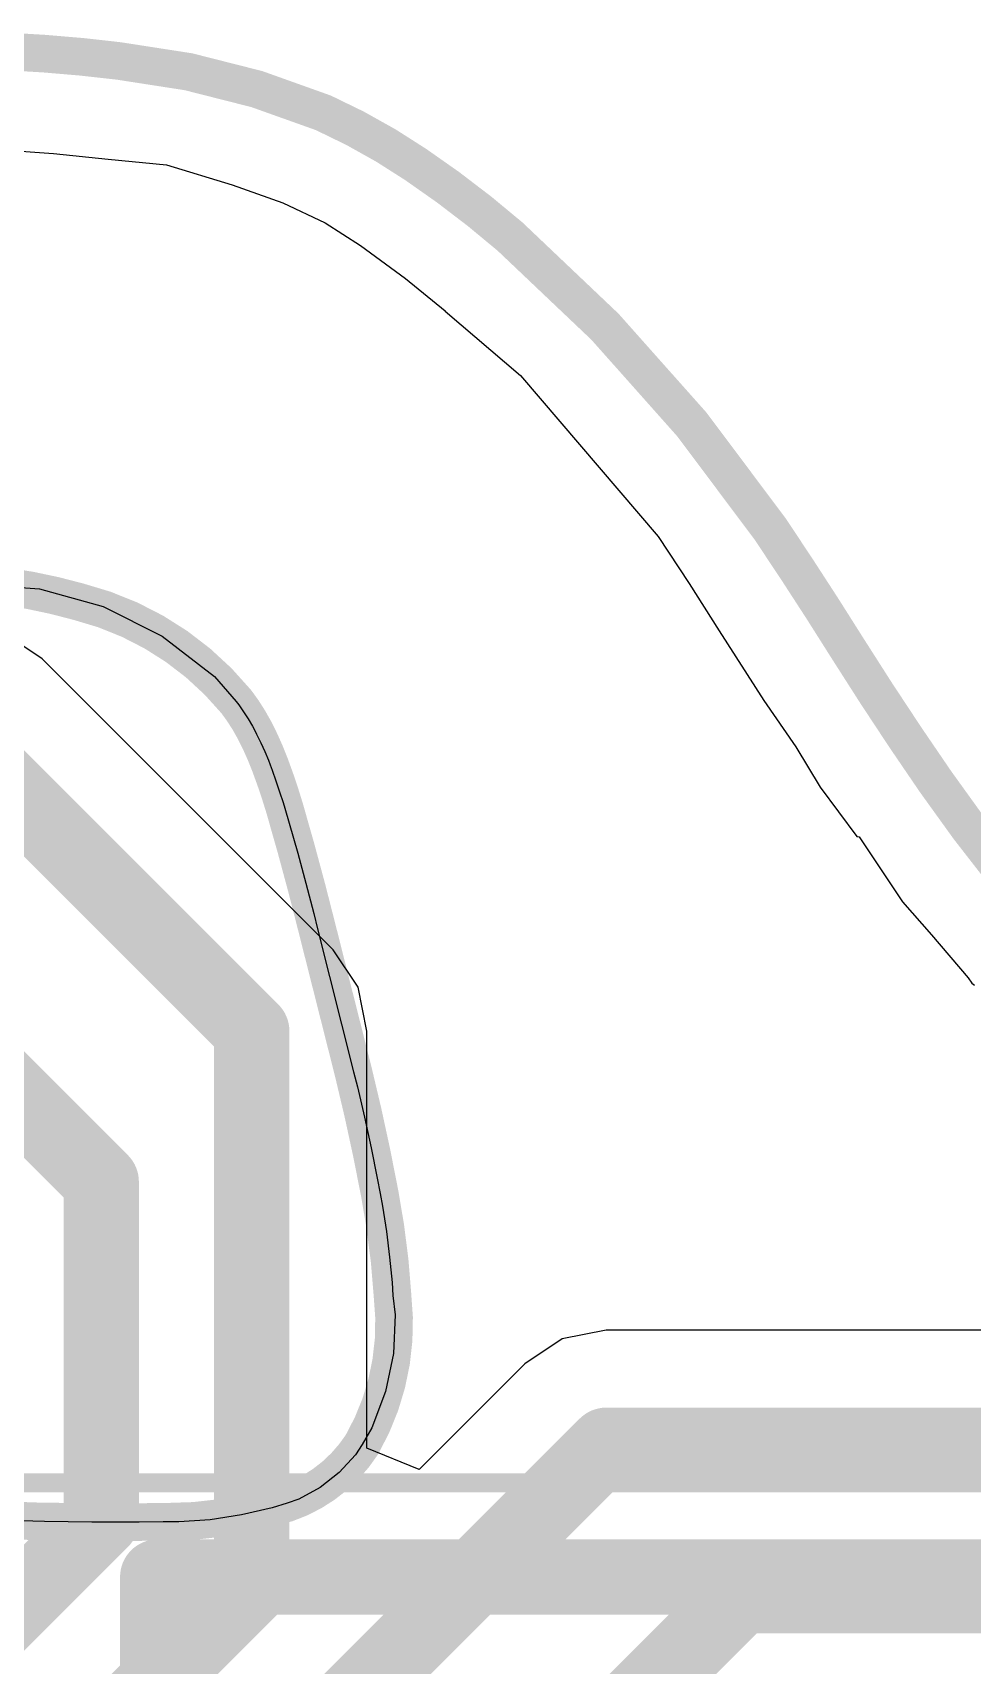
# Model space of a CAD drawing. Header units: inches. Extents: x -52 to 109, y 0 to 35.
# Drawn here: x 78.318 to 80.814, y 21.415 to 25.753 of the extents above; entities that cross this region are included whole.
import ezdxf

# ---------------------------------------------------------------- set-up
doc = ezdxf.new("R2010")
doc.units = ezdxf.units.IN
for name, color, linetype in [('Bottom Courtyard', 56, 'Continuous'), ('Bottom Layer', 5, 'Continuous'), ('Bottom Overlay', 54, 'Continuous'), ('Keep-Out Layer', 6, 'Continuous'), ('Mechanical 4', 56, 'Continuous'), ('Top Layer', 1, 'Continuous'), ('Top Overlay', 2, 'Continuous')]:
    doc.layers.add(name, color=color, linetype=linetype)

# ---------------------------------------------------------------- blocks, each defined once
blk = doc.blocks.new('SOT230P700X180_4N_B_440')
at = {"layer": 'Bottom Courtyard'}
blk.add_lwpolyline([(4.25, -3.6, 0.05, 0.05, 0), (-4.25, -3.6, 0.05, 0.05, 0)], format="xyseb", dxfattribs=at)
at = {"layer": 'Bottom Overlay'}
for points in [[(1.55, 3.35, 0.2, 0.2, 0), (1.55, -3.35, 0.2, 0.2, 0)], [(1.55, -3.35, 0.2, 0.2, 0), (-1.55, -3.35, 0.2, 0.2, 0)]]:
    blk.add_lwpolyline(points, format="xyseb", dxfattribs=at)
blk.add_lwpolyline([(1.5, -3.35, 0.1, 0.1, 1), (1.6, -3.35, 0.1, 0.1, 1)], format="xyseb", close=True, dxfattribs=at)
blk.add_lwpolyline([(1.5, -3.35, 0.1, 0.1, 1), (1.6, -3.35, 0.1, 0.1, 1)], format="xyseb", close=True, dxfattribs=at)

msp = doc.modelspace()

# ---------------------------------------------------------------- linework, layer by layer
at = {"layer": 'Bottom Layer'}
for p, q in [((78.2377, 25.4413), (78.373, 25.4315)), ((78.373, 25.4315), (78.5186, 25.4164)), ((78.5186, 25.4164), (78.5186, 25.4164)), ((78.5186, 25.4164), (78.6731, 25.4012)), ((78.6731, 25.4012), (78.8475, 25.3483)), ((78.8475, 25.3483), (78.9823, 25.301)), ((78.9823, 25.301), (78.9823, 25.301)), ((78.9823, 25.301), (79.0951, 25.2479)), ((79.0951, 25.2479), (79.189, 25.1872)), ((79.189, 25.1872), (79.189, 25.1872)), ((79.189, 25.1872), (79.189, 25.1872)), ((79.189, 25.1872), (79.3085, 25.1)), ((79.3085, 25.1), (79.4137, 25.0137)), ((79.4137, 25.0137), (79.4137, 25.013)), ((79.4137, 25.013), (79.4137, 25.013)), ((79.4137, 25.013), (79.6138, 24.8421)), ((79.6138, 24.8421), (79.9793, 24.4141)), ((79.9793, 24.4141), (80.0623, 24.2891)), ((80.0623, 24.2891), (80.1421, 24.1638)), ((80.1421, 24.1638), (80.2601, 23.9785)), ((80.2601, 23.9785), (80.3458, 23.8552)), ((80.3458, 23.8552), (80.4098, 23.7485)), ((80.4098, 23.7485), (80.5071, 23.6172)), ((80.5071, 23.6172), (80.5071, 23.6172)), ((80.5071, 23.6172), (80.5071, 23.6172)), ((80.5071, 23.6172), (80.5135, 23.616)), ((80.5135, 23.616), (80.6284, 23.444)), ((80.6284, 23.444), (80.7056, 23.3559)), ((80.7056, 23.3559), (80.803, 23.2418)), ((80.803, 23.2418), (80.8129, 23.2271)), ((80.8129, 23.2271), (80.82, 23.2223))]:
    msp.add_line(p, q, dxfattribs=at)
at = {"layer": 'Keep-Out Layer'}
for points in [[(78.2499, 25.7028, 0.1, 0.1, -0.019515), (78.5465, 25.6776, 0.1, 0.1, 0)], [(78.5465, 25.6776, 0.1, 0.1, -0.070998), (79.0902, 25.5397, 0.1, 0.1, 0)], [(79.0902, 25.5397, 0.1, 0.1, -0.042768), (79.3351, 25.4027, 0.1, 0.1, 0)], [(79.3351, 25.4027, 0.1, 0.1, -0.029855), (79.5863, 25.2108, 0.1, 0.1, 0)], [(79.5863, 25.2108, 0.1, 0.1, -0.063281), (80.2774, 24.4338, 0.1, 0.1, 0)], [(80.2774, 24.4338, 0.1, 0.1, -0.008282), (80.4825, 24.1176, 0.1, 0.1, 0)], [(80.7169, 23.7625, 0.1, 0.1, -0.011115), (80.4825, 24.1176, 0.1, 0.1, 0)], [(80.9931, 23.4073, 0.1, 0.1, -0.02769), (80.7169, 23.7625, 0.1, 0.1, 0)]]:
    msp.add_lwpolyline(points, format="xyseb", dxfattribs=at)
for points in [[(78.5215, 25.6776, 0.05, 0.05, 1), (78.5715, 25.6776, 0.05, 0.05, 1)], [(78.5215, 25.6776, 0.05, 0.05, 1), (78.5715, 25.6776, 0.05, 0.05, 1)], [(79.0652, 25.5397, 0.05, 0.05, 1), (79.1152, 25.5397, 0.05, 0.05, 1)], [(79.0652, 25.5397, 0.05, 0.05, 1), (79.1152, 25.5397, 0.05, 0.05, 1)], [(79.3101, 25.4027, 0.05, 0.05, 1), (79.3601, 25.4027, 0.05, 0.05, 1)], [(79.3101, 25.4027, 0.05, 0.05, 1), (79.3601, 25.4027, 0.05, 0.05, 1)], [(79.5613, 25.2108, 0.05, 0.05, 1), (79.6113, 25.2108, 0.05, 0.05, 1)], [(79.5613, 25.2108, 0.05, 0.05, 1), (79.6113, 25.2108, 0.05, 0.05, 1)], [(80.2524, 24.4338, 0.05, 0.05, 1), (80.3024, 24.4338, 0.05, 0.05, 1)], [(80.2524, 24.4338, 0.05, 0.05, 1), (80.3024, 24.4338, 0.05, 0.05, 1)], [(80.4575, 24.1176, 0.05, 0.05, 1), (80.5075, 24.1176, 0.05, 0.05, 1)], [(80.4575, 24.1176, 0.05, 0.05, 1), (80.5075, 24.1176, 0.05, 0.05, 1)], [(80.6919, 23.7625, 0.05, 0.05, 1), (80.7419, 23.7625, 0.05, 0.05, 1)], [(80.6919, 23.7625, 0.05, 0.05, 1), (80.7419, 23.7625, 0.05, 0.05, 1)]]:
    msp.add_lwpolyline(points, format="xyseb", close=True, dxfattribs=at)
at = {"layer": 'Mechanical 4'}
for points in [[(78.2499, 25.7028, 0.1, 0.1, -0.019515), (78.5465, 25.6776, 0.1, 0.1, 0)], [(78.5465, 25.6776, 0.1, 0.1, -0.070998), (79.0902, 25.5397, 0.1, 0.1, 0)], [(79.0902, 25.5397, 0.1, 0.1, -0.042768), (79.3351, 25.4027, 0.1, 0.1, 0)], [(79.3351, 25.4027, 0.1, 0.1, -0.029855), (79.5863, 25.2108, 0.1, 0.1, 0)], [(79.5863, 25.2108, 0.1, 0.1, -0.063281), (80.2774, 24.4338, 0.1, 0.1, 0)], [(80.2774, 24.4338, 0.1, 0.1, -0.008282), (80.4825, 24.1176, 0.1, 0.1, 0)], [(78.2486, 24.2813, 0.1, 0.1, -0.033737), (78.4393, 24.241, 0.1, 0.1, 0)], [(78.4393, 24.241, 0.1, 0.1, -0.16048), (78.8588, 23.9754, 0.1, 0.1, 0)], [(80.7169, 23.7625, 0.1, 0.1, -0.011115), (80.4825, 24.1176, 0.1, 0.1, 0)], [(78.8588, 23.9754, 0.1, 0.1, -0.04221), (78.907, 23.9, 0.1, 0.1, 0)], [(78.907, 23.9, 0.1, 0.1, -0.03054), (78.9484, 23.8075, 0.1, 0.1, 0)], [(78.9484, 23.8075, 0.1, 0.1, -0.017767), (78.9872, 23.6924, 0.1, 0.1, 0)], [(80.9931, 23.4073, 0.1, 0.1, -0.02769), (80.7169, 23.7625, 0.1, 0.1, 0)], [(78.9872, 23.6924, 0.1, 0.1, -0.010065), (79.0736, 23.3722, 0.1, 0.1, 0)], [(79.0736, 23.3722, 0.1, 0.1, 0), (79.1697, 22.9919, 0.1, 0.1, 0)], [(79.1697, 22.9919, 0.1, 0.1, -0.014186), (79.2399, 22.6683, 0.1, 0.1, 0)], [(79.2399, 22.6683, 0.1, 0.1, -0.031749), (79.2739, 22.3978, 0.1, 0.1, 0)], [(79.2738, 22.3978, 0.1, 0.1, -0.160743), (79.1927, 22.0018, 0.1, 0.1, 0)], [(79.1927, 22.0018, 0.1, 0.1, -0.167938), (78.9937, 21.8461, 0.1, 0.1, 0)], [(78.9937, 21.8461, 0.1, 0.1, -0.078289), (78.664, 21.7963, 0.1, 0.1, 0)], [(78.664, 21.7963, 0.1, 0.1, -0.015007), (78.1603, 21.8036, 0.1, 0.1, 0)]]:
    msp.add_lwpolyline(points, format="xyseb", dxfattribs=at)
for points in [[(78.5215, 25.6776, 0.05, 0.05, 1), (78.5715, 25.6776, 0.05, 0.05, 1)], [(78.5215, 25.6776, 0.05, 0.05, 1), (78.5715, 25.6776, 0.05, 0.05, 1)], [(79.0652, 25.5397, 0.05, 0.05, 1), (79.1152, 25.5397, 0.05, 0.05, 1)], [(79.0652, 25.5397, 0.05, 0.05, 1), (79.1152, 25.5397, 0.05, 0.05, 1)], [(79.3101, 25.4027, 0.05, 0.05, 1), (79.3601, 25.4027, 0.05, 0.05, 1)], [(79.3101, 25.4027, 0.05, 0.05, 1), (79.3601, 25.4027, 0.05, 0.05, 1)], [(79.5613, 25.2108, 0.05, 0.05, 1), (79.6113, 25.2108, 0.05, 0.05, 1)], [(79.5613, 25.2108, 0.05, 0.05, 1), (79.6113, 25.2108, 0.05, 0.05, 1)], [(80.2524, 24.4338, 0.05, 0.05, 1), (80.3024, 24.4338, 0.05, 0.05, 1)], [(80.2524, 24.4338, 0.05, 0.05, 1), (80.3024, 24.4338, 0.05, 0.05, 1)], [(78.4143, 24.241, 0.05, 0.05, 1), (78.4643, 24.241, 0.05, 0.05, 1)], [(78.4143, 24.241, 0.05, 0.05, 1), (78.4643, 24.241, 0.05, 0.05, 1)], [(80.4575, 24.1176, 0.05, 0.05, 1), (80.5075, 24.1176, 0.05, 0.05, 1)], [(80.4575, 24.1176, 0.05, 0.05, 1), (80.5075, 24.1176, 0.05, 0.05, 1)], [(78.8338, 23.9754, 0.05, 0.05, 1), (78.8838, 23.9754, 0.05, 0.05, 1)], [(78.8338, 23.9754, 0.05, 0.05, 1), (78.8838, 23.9754, 0.05, 0.05, 1)], [(78.882, 23.9, 0.05, 0.05, 1), (78.932, 23.9, 0.05, 0.05, 1)], [(78.882, 23.9, 0.05, 0.05, 1), (78.932, 23.9, 0.05, 0.05, 1)], [(78.9234, 23.8075, 0.05, 0.05, 1), (78.9734, 23.8075, 0.05, 0.05, 1)], [(78.9234, 23.8075, 0.05, 0.05, 1), (78.9734, 23.8075, 0.05, 0.05, 1)], [(80.6919, 23.7625, 0.05, 0.05, 1), (80.7419, 23.7625, 0.05, 0.05, 1)], [(80.6919, 23.7625, 0.05, 0.05, 1), (80.7419, 23.7625, 0.05, 0.05, 1)], [(78.9622, 23.6924, 0.05, 0.05, 1), (79.0122, 23.6924, 0.05, 0.05, 1)], [(78.9622, 23.6924, 0.05, 0.05, 1), (79.0122, 23.6924, 0.05, 0.05, 1)], [(79.0486, 23.3722, 0.05, 0.05, 1), (79.0986, 23.3722, 0.05, 0.05, 1)], [(79.0486, 23.3722, 0.05, 0.05, 1), (79.0986, 23.3722, 0.05, 0.05, 1)], [(79.1447, 22.9919, 0.05, 0.05, 1), (79.1947, 22.9919, 0.05, 0.05, 1)], [(79.1447, 22.9919, 0.05, 0.05, 1), (79.1947, 22.9919, 0.05, 0.05, 1)], [(79.2149, 22.6683, 0.05, 0.05, 1), (79.2649, 22.6683, 0.05, 0.05, 1)], [(79.2149, 22.6683, 0.05, 0.05, 1), (79.2649, 22.6683, 0.05, 0.05, 1)], [(79.2489, 22.3978, 0.05, 0.05, 1), (79.2989, 22.3978, 0.05, 0.05, 1)], [(79.2489, 22.3978, 0.05, 0.05, 1), (79.2988, 22.3978, 0.05, 0.05, 1)], [(79.1677, 22.0018, 0.05, 0.05, 1), (79.2177, 22.0018, 0.05, 0.05, 1)], [(79.1677, 22.0018, 0.05, 0.05, 1), (79.2177, 22.0018, 0.05, 0.05, 1)], [(78.9687, 21.8461, 0.05, 0.05, 1), (79.0187, 21.8461, 0.05, 0.05, 1)], [(78.9687, 21.8461, 0.05, 0.05, 1), (79.0187, 21.8461, 0.05, 0.05, 1)], [(78.639, 21.7963, 0.05, 0.05, 1), (78.689, 21.7963, 0.05, 0.05, 1)], [(78.639, 21.7963, 0.05, 0.05, 1), (78.689, 21.7963, 0.05, 0.05, 1)]]:
    msp.add_lwpolyline(points, format="xyseb", close=True, dxfattribs=at)
at = {"layer": 'Top Layer'}
for p, q in [((78.2377, 25.4413), (78.373, 25.4315)), ((78.373, 25.4315), (78.5186, 25.4164)), ((78.5186, 25.4164), (78.5186, 25.4164)), ((78.5186, 25.4164), (78.6731, 25.4012)), ((78.6731, 25.4012), (78.8475, 25.3483)), ((78.8475, 25.3483), (78.9823, 25.301)), ((78.9823, 25.301), (78.9823, 25.301)), ((78.9823, 25.301), (79.0951, 25.2479)), ((79.0951, 25.2479), (79.189, 25.1872)), ((79.189, 25.1872), (79.189, 25.1872)), ((79.189, 25.1872), (79.189, 25.1872)), ((79.189, 25.1872), (79.3085, 25.1)), ((79.3085, 25.1), (79.4137, 25.0137)), ((79.4137, 25.0137), (79.4137, 25.013)), ((79.4137, 25.013), (79.4137, 25.013)), ((79.4137, 25.013), (79.6138, 24.8421)), ((79.6138, 24.8421), (79.9793, 24.4141)), ((79.9793, 24.4141), (80.0623, 24.2891)), ((80.0623, 24.2891), (80.1421, 24.1638)), ((80.1421, 24.1638), (80.2601, 23.9785)), ((78.3431, 24.0894), (78.2519, 24.1504)), ((79.1163, 23.3163), (78.3431, 24.0894)), ((80.2601, 23.9785), (80.3458, 23.8552)), ((80.3458, 23.8552), (80.4098, 23.7485)), ((80.4098, 23.7485), (80.5071, 23.6172)), ((80.5071, 23.6172), (80.5071, 23.6172)), ((80.5071, 23.6172), (80.5071, 23.6172)), ((80.5071, 23.6172), (80.5135, 23.616)), ((80.5135, 23.616), (80.6284, 23.444)), ((80.6284, 23.444), (80.7056, 23.3559)), ((80.7056, 23.3559), (80.803, 23.2418)), ((79.1826, 23.2171), (79.1163, 23.3163)), ((79.1163, 23.3163), (79.1163, 23.3163)), ((79.2059, 23.1), (79.1826, 23.2171)), ((80.803, 23.2418), (80.8129, 23.2271)), ((80.8129, 23.2271), (80.82, 23.2223)), ((79.2059, 21.9925), (79.2059, 23.1)), ((79.2059, 23.1), (79.2059, 23.1)), ((79.8419, 22.3059), (79.7249, 22.2826)), ((82.1523, 22.3059), (79.8419, 22.3059)), ((79.7249, 22.2826), (79.6257, 22.2163)), ((79.6257, 22.2163), (79.3445, 21.9351)), ((79.3445, 21.9351), (79.2059, 21.9925))]:
    msp.add_line(p, q, dxfattribs=at)
for points in [[(78.1269, 23.8731, 0.2, 0.2, 0), (78.9, 23.1, 0.2, 0.2, 0)], [(78.9, 21.6237, 0.2, 0.2, 0), (78.9, 23.1, 0.2, 0.2, 0)], [(78.1415, 23.0585, 0.2, 0.2, 0), (78.5, 22.7, 0.2, 0.2, 0)], [(78.5, 21.8, 0.2, 0.2, 0), (78.5, 22.7, 0.2, 0.2, 0)], [(76, 18.1581, 0.2, 0.2, 0), (79.8419, 22, 0.2, 0.2, 0)], [(79.8419, 22, 0.2, 0.2, 0), (85.9186, 22, 0.2, 0.2, 0)], [(75, 18.3, 0.2, 0.2, 0), (78.5, 21.8, 0.2, 0.2, 0)], [(75.4, 18.1237, 0.2, 0.2, 0), (78.9, 21.6237, 0.2, 0.2, 0)], [(79.8, 21.2, 0.2, 0.2, 0), (80.2, 21.6, 0.2, 0.2, 0)], [(80.2, 21.6, 0.2, 0.2, 0), (81.9, 21.6, 0.2, 0.2, 0)]]:
    msp.add_lwpolyline(points, format="xyseb", dxfattribs=at)
for points in [[(78.85, 23.1, 0.1, 0.1, 1), (78.95, 23.1, 0.1, 0.1, 1)], [(78.85, 23.1, 0.1, 0.1, 1), (78.95, 23.1, 0.1, 0.1, 1)], [(78.45, 22.7, 0.1, 0.1, 1), (78.55, 22.7, 0.1, 0.1, 1)], [(78.45, 22.7, 0.1, 0.1, 1), (78.55, 22.7, 0.1, 0.1, 1)], [(79.7919, 22, 0.1, 0.1, 1), (79.8919, 22, 0.1, 0.1, 1)], [(79.7919, 22, 0.1, 0.1, 1), (79.8919, 22, 0.1, 0.1, 1)], [(78.45, 21.8, 0.1, 0.1, 1), (78.55, 21.8, 0.1, 0.1, 1)], [(78.45, 21.8, 0.1, 0.1, 1), (78.55, 21.8, 0.1, 0.1, 1)], [(78.85, 21.6237, 0.1, 0.1, 1), (78.95, 21.6237, 0.1, 0.1, 1)], [(78.85, 21.6237, 0.1, 0.1, 1), (78.95, 21.6237, 0.1, 0.1, 1)], [(80.15, 21.6, 0.1, 0.1, 1), (80.25, 21.6, 0.1, 0.1, 1)], [(80.15, 21.6, 0.1, 0.1, 1), (80.25, 21.6, 0.1, 0.1, 1)]]:
    msp.add_lwpolyline(points, format="xyseb", close=True, dxfattribs=at)
at = {"layer": 'Top Overlay'}
for p, q in [((78.2481, 24.2814), (78.3357, 24.275)), ((78.3357, 24.275), (78.505, 24.2284)), ((78.505, 24.2284), (78.662, 24.1498)), ((78.662, 24.1498), (78.8008, 24.0422)), ((78.8008, 24.0422), (78.8585, 23.976)), ((78.8585, 23.976), (78.8653, 23.9671)), ((78.8653, 23.9671), (78.8782, 23.9487)), ((78.8782, 23.9487), (78.8902, 23.9298)), ((78.8902, 23.9298), (78.9015, 23.9104)), ((78.9015, 23.9104), (78.9068, 23.9005)), ((78.9068, 23.9005), (78.9068, 23.9005)), ((78.9068, 23.9005), (78.9127, 23.8893)), ((78.9127, 23.8893), (78.9238, 23.8664)), ((78.9238, 23.8664), (78.9342, 23.8433)), ((78.9342, 23.8433), (78.944, 23.8198)), ((78.944, 23.8198), (78.9485, 23.8079)), ((78.9485, 23.8079), (78.9539, 23.7937)), ((78.9539, 23.7937), (78.9642, 23.765)), ((78.9642, 23.765), (78.974, 23.7362)), ((78.974, 23.7362), (78.9832, 23.7072)), ((78.9832, 23.7072), (78.9876, 23.6927)), ((78.9876, 23.6927), (78.9993, 23.6529)), ((78.9993, 23.6529), (79.0219, 23.573)), ((79.0219, 23.573), (79.0436, 23.4929)), ((79.0436, 23.4929), (79.0644, 23.4126)), ((79.0644, 23.4126), (79.0744, 23.3723)), ((79.0744, 23.3723), (79.0744, 23.3723)), ((79.0744, 23.3723), (79.1705, 22.992)), ((79.1705, 22.992), (79.1805, 22.9519)), ((79.1805, 22.9519), (79.1991, 22.8712)), ((79.1991, 22.8712), (79.2167, 22.7903)), ((79.2167, 22.7903), (79.233, 22.7092)), ((79.233, 22.7092), (79.2407, 22.6685)), ((79.2407, 22.6685), (79.247, 22.635)), ((79.247, 22.635), (79.2577, 22.5676)), ((79.2577, 22.5676), (79.2662, 22.4999)), ((79.2662, 22.4999), (79.2725, 22.432)), ((79.2725, 22.432), (79.2746, 22.398)), ((79.2746, 22.398), (79.2806, 22.3468)), ((79.2806, 22.3468), (79.2762, 22.2439)), ((79.2762, 22.2439), (79.2555, 22.143)), ((79.2555, 22.143), (79.219, 22.0466)), ((79.219, 22.0466), (79.1934, 22.0019)), ((79.1934, 22.0019), (79.1759, 21.9748)), ((79.1934, 22.0019), (79.1934, 22.0019)), ((79.1759, 21.9748), (79.1323, 21.9272)), ((79.1323, 21.9272), (79.0815, 21.8875)), ((79.0815, 21.8875), (79.0248, 21.8567)), ((78.9543, 21.8336), (78.8726, 21.8147)), ((78.9943, 21.8463), (78.9543, 21.8336)), ((79.0248, 21.8567), (78.9943, 21.8463)), ((78.349, 21.7971), (78.223, 21.8008)), ((78.4751, 21.7953), (78.349, 21.7971)), ((78.6012, 21.7954), (78.4751, 21.7953)), ((78.6642, 21.7964), (78.6012, 21.7954)), ((78.7061, 21.7961), (78.6642, 21.7964)), ((78.6642, 21.7964), (78.6642, 21.7964)), ((78.7897, 21.8022), (78.7061, 21.7961)), ((78.8726, 21.8147), (78.7897, 21.8022))]:
    msp.add_line(p, q, dxfattribs=at)

# ---------------------------------------------------------------- block references
at = {"rotation": 180}
msp.add_blockref('SOT230P700X180_4N_B_440', (80.2, 18.3), dxfattribs=at)

doc.saveas('drawing.dxf')
